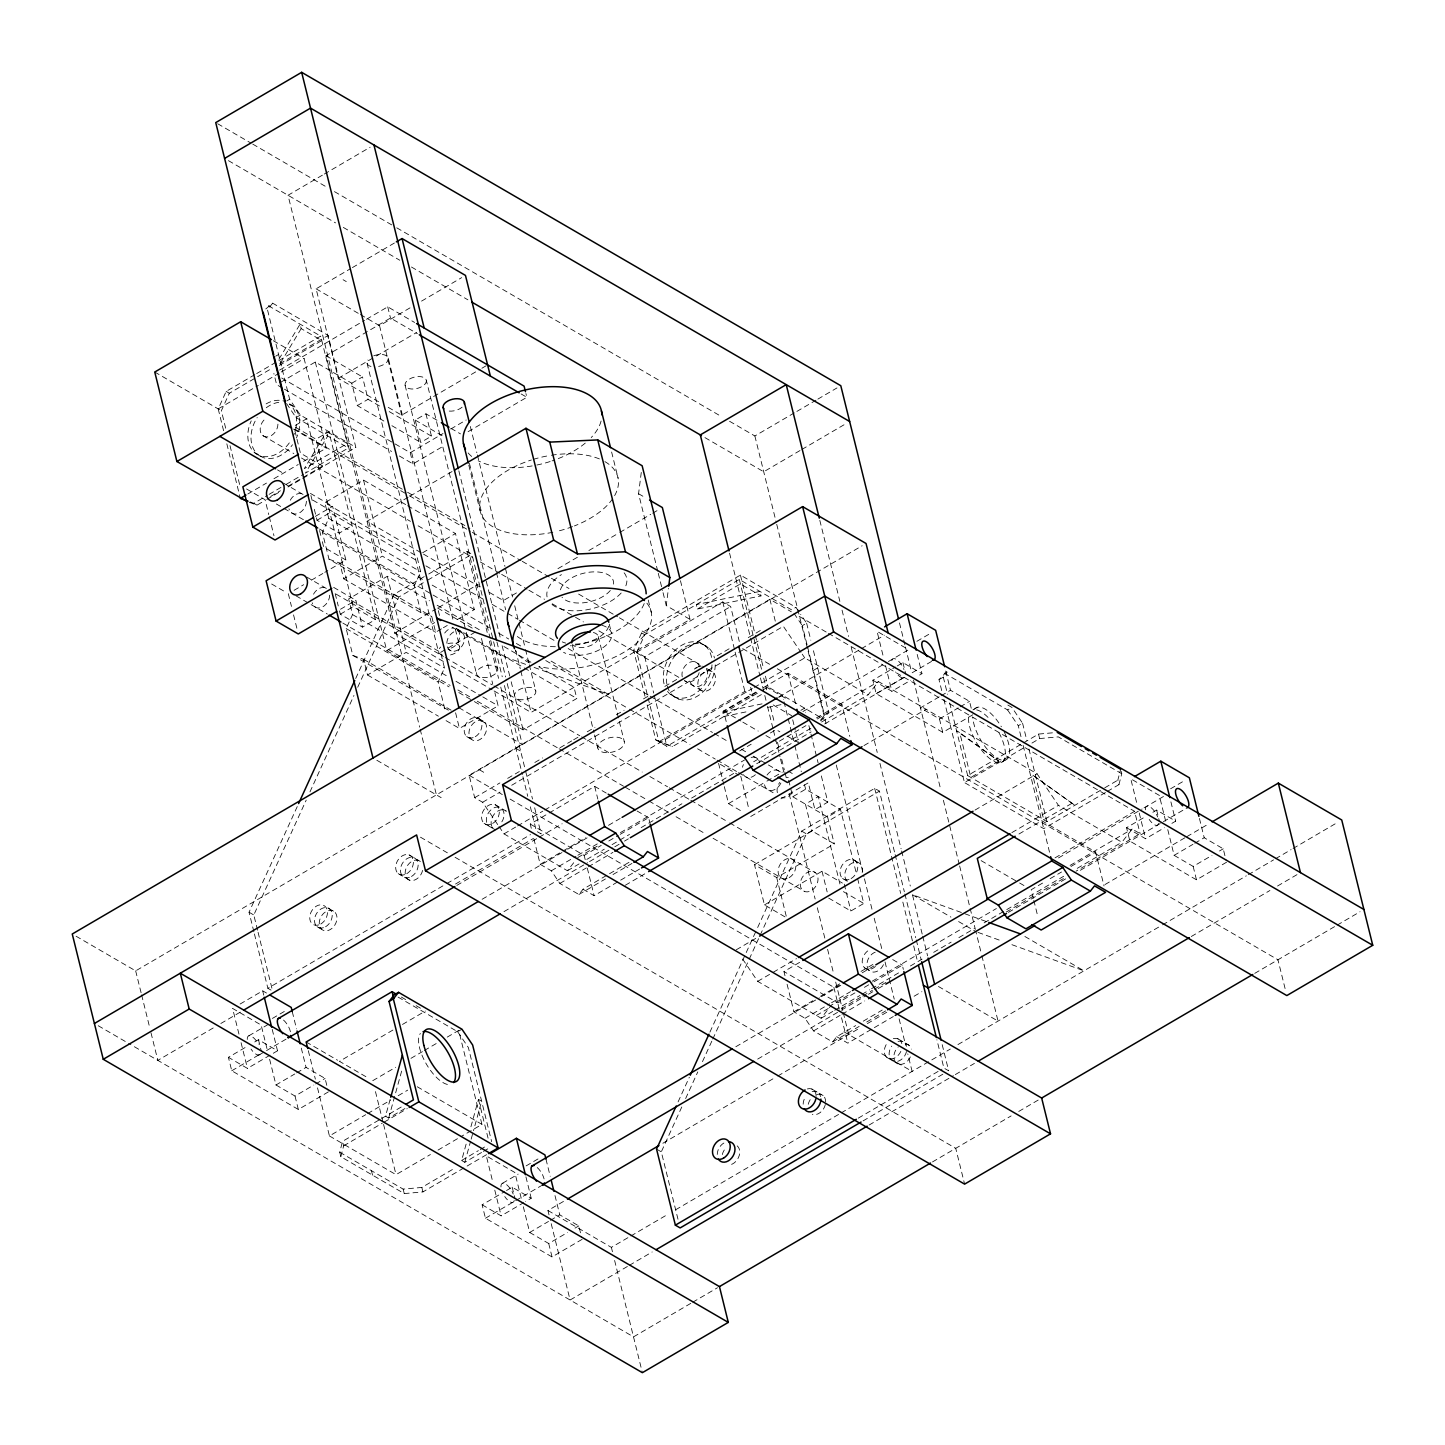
<?xml version="1.0" encoding="UTF-8"?>
<svg xmlns="http://www.w3.org/2000/svg" width="1445" height="1445" viewBox="0 0 1445 1445"><rect width="100%" height="100%" fill="white"/><g stroke="black" fill="none" stroke-linecap="round" stroke-linejoin="round"><path stroke-width="0.75" stroke-dasharray="5 3.75" d="M657.728 571.172L638.564 493.72L641.309 472.19M494.064 690.927L531.074 712.439L690.042 619.417L666.253 605.581L668.457 588.368M486.55 1154.681L422.933 1191.908L404.257 1193.588L340.839 1156.722L339.738 1152.243L342.537 1141.351L379.909 1119.496M340.839 1156.722L343.657 1145.831L342.537 1141.351M1107.358 791.408L1118.936 784.635L1117.834 780.155L1120.634 769.264M1118.936 784.635L1121.753 773.743L1121.013 770.763M390.15 1099.356L385.508 1116.208L388.687 1118.051L405.431 1108.261M388.687 1118.051L395.063 1094.895M395.659 1092.781L402.631 1067.512M481.546 1152.496L464.784 1162.304L461.623 1160.461L466.265 1143.609M470.925 1126.757L478.476 1099.374L481.637 1101.216L473.508 1130.694M464.784 1162.304L470.6 1141.243M471.178 1139.13L472.93 1132.808M223.596 430.718L218.195 408.899L226.161 391.414L254.808 374.67M225.673 428.208L221.356 410.741L229.321 393.257L271.949 368.33M441.447 628.846L435.649 632.242L431.784 616.582L420.965 612.662L329.008 559.197L322.361 532.356L328.738 518.376L324.854 502.715L363.526 480.083L405.684 504.576M448.383 710.163L352.815 655.398L346.168 628.557L352.544 614.577L348.678 598.916L387.332 576.284L429.49 600.795M253.886 931.772L249.046 912.228L297.688 805.624M355.687 678.518L394.142 594.238L426.817 575.11M257.571 930.201L253.796 914.992L306.214 800.096M309.971 791.896L353.953 695.46M357.71 687.26L398.892 597.002L423.873 582.371M420.965 612.662L414.336 585.803L420.712 571.823L416.828 556.162L324.854 502.715M444.789 708.863L438.142 682.004L444.518 668.042L440.635 652.381L348.678 598.916M644.976 696.219L633.632 650.376L641.598 632.91L740.418 575.074L795.906 607.333L799.482 612.608M761.37 694.575L672.467 746.613L658.956 741.718L636.793 652.219L644.777 634.752L739.298 579.445L791.625 609.844L795.906 607.333M678.084 1101.903L689.319 1077.284M709.91 1032.145L756.71 929.568M757.65 927.527L801.65 831.11L874.695 788.356L879.445 791.137L894.599 852.387M677.994 1219.237L661.304 1151.864L681.895 1106.762M685.634 1098.561L697.79 1071.901M702.469 1061.66L711.825 1041.159M712.764 1039.099L748.311 961.196M749.232 959.155L806.4 833.873L879.445 791.137M301.174 328.611L278.831 365.729L321.783 340.587L301.174 328.611L300.072 324.132L277.711 361.25L320.682 336.107L348.353 447.986L305.401 473.129L327.744 435.993L326.642 431.531L347.252 443.507L304.299 468.65L326.642 431.531M265.772 308.977L272.653 303.179L328.141 335.439L355.831 447.318L288.025 487.001M272.653 303.179L267.488 309.754L289.632 399.253L300.325 415.058L355.831 447.318M498.977 826.45L503.998 833.873L567.433 870.739L575.164 860.877M533.909 838.913L540.213 864.345L551.304 870.793L559.865 883.437L578.903 894.491L583.021 889.235L607.659 874.803M820.597 720.08L824.463 715.149L828.762 712.62L812.939 648.697M820.742 720.874L828.762 712.62M821.609 722.012L868.174 694.756L878.488 681.606L1037.058 773.779L1058.444 805.353L1121.88 842.236L1132.194 829.069L1140.123 833.675L1076.091 871.154M941.707 690.584L938.997 679.638L947.017 671.383M938.997 679.638L943.296 677.109L947.161 672.178M742.604 959.047L757.704 981.354L821.139 1018.219L831.453 1005.052L850.852 993.708M787.091 984.262L793.919 1011.807L805.01 1018.273L813.571 1030.899L832.609 1041.953L836.727 1036.697L855.693 1025.607M322.398 175.17L288.025 195.274L419.646 727.124M324.312 174.05L370.137 147.227M378.626 401.782L338.274 378.319L316.112 288.819L350.485 268.716M352.399 267.596L394.413 243.013M275.688 356.192L278.56 354.513M256.704 373.551L275.796 362.37M279.698 363.779L328.141 335.439M279.662 370.083L364.573 320.393M366.488 319.255L387.73 306.846L414.589 322.452M218.195 408.899L258.294 385.436M260.19 384.316L279.282 373.135M281.197 372.015L304.118 358.613L326.263 448.113L300.108 463.411M280.511 382.383L315.299 362.027L351.767 383.214L357.312 405.593L384.225 421.236M443.398 661.485L394.702 633.163L326.046 355.741L390.493 318.026L417.388 333.669M360.329 314.522L379.547 325.685L412.006 306.701M421.561 301.102L461.659 277.639M286.778 400.933L289.632 399.253M338.274 378.319L374.544 357.096M376.459 355.976L416.557 332.513M351.767 383.214L362.514 376.928L368.06 399.308L381.516 407.129M286.525 403.516L296.026 417.569L300.325 415.058M357.312 405.593L368.06 399.308M375.375 619.58L353.176 606.683L306.683 418.743L293.787 426.275L315.985 439.19L328.882 431.64L375.375 619.58L362.496 627.13L340.298 614.215L338.762 608.02M247.799 494.009L266.494 483.082M273.954 478.71L298.248 464.495M388.235 407.364L401.692 415.185L479.975 369.378M481.889 368.258L487.615 364.899M249.985 501.885L253.85 503.293L267.217 495.472M269.113 494.353L284.394 485.412M286.309 484.292L303.486 474.231M270.811 496.358L280.402 490.74M288.079 486.242L322.632 466.031L315.985 439.19M249.299 502.336L257.011 505.136L264.76 500.602M266.711 499.464L280.258 491.535M425.95 413.812L431.477 436.173L420.73 442.459L415.203 420.098L425.95 413.812L439.37 421.615M281.667 377.994L410.236 452.718L443.037 433.536M450.768 429.02L466.193 419.989M315.317 516.407L332.603 506.31L345.879 560.01L324.782 572.346M317.033 520.254L329.93 512.704L352.128 525.619L339.232 533.151L317.033 520.254L313.457 505.786M399.362 455.988L412.999 463.917L443.94 445.819M468.108 431.676L526.865 397.285L525.926 393.564M408.122 497.261L367.012 521.302L421.561 553.001M409.983 496.159L452.52 471.269M294.076 590.319L303.667 584.701M311.343 580.222L322.849 573.484M329.008 559.197L339.81 563.116L343.693 578.777L382.347 556.144L424.505 580.655M422.626 552.767L455.5 533.548L474.321 609.609L454.994 620.916M340.496 609.248L355.849 600.271L362.496 627.13M340.298 614.215L353.176 606.683M428.731 573.99L467.168 551.484L471.937 554.248L425.805 581.251M394.702 633.163L435.794 609.122M439.515 615.48L437.672 608.038L478.259 584.268M315.299 362.027L386.736 650.647L434.674 622.578M729.562 421.272L754.868 435.975L794.967 412.511M796.881 411.41L815.973 400.229M817.87 399.109L836.98 387.928M443.38 627.708L447.264 625.45M352.815 655.398L363.616 659.317L367.5 674.978L406.153 652.363L448.311 676.856M516.461 592.92L503.384 600.56L487.796 591.511M557.951 568.644L579.21 556.199M588.874 550.545L617.882 533.566M619.815 532.428L650.756 514.33M652.688 513.21L658.486 509.814M440.635 652.381L446.433 648.986M448.365 647.848L475.441 632.007M800.006 450.551L763.719 471.774L700.301 434.909M801.921 449.431L845.831 423.728M446.053 720.64L459.456 728.443L498.128 705.81L494.894 692.769M697.429 609.049L740.4 583.906L761.009 595.9L759.907 591.42L696.327 604.57L697.429 609.049L761.009 595.9M636.793 652.219L722.735 601.933L730.646 606.539L739.298 641.472M633.632 650.376L644.723 656.825L730.646 606.539M474.393 701.602L523.09 729.906L576.808 698.477L574.026 687.296L538.967 666.904M497.712 824.589L482.612 802.282L474.683 797.676L469.155 775.297L769.896 599.314L791.336 611.795M76.097 936.234L135.667 970.877L862.141 545.758M474.683 797.676L499.916 782.919M507.665 778.367L519.315 771.558M534.831 762.472L542.597 757.939M560.064 747.715L571.696 740.906M573.647 739.768L579.463 736.372M587.212 731.82L594.979 727.287M616.329 714.787L624.077 710.254M643.495 698.892L649.311 695.497M664.826 686.411L678.409 678.464M695.876 668.24L701.692 664.844M717.226 655.759L730.791 647.812M748.257 637.588L754.073 634.174M756.024 633.054L761.84 629.641M482.612 802.282L500.078 792.059M511.711 785.249L736.787 653.555M738.72 652.417L783.353 626.299L800.963 652.309M807.069 644.831L802.318 625.649L806.617 623.138L800.674 614.36M658.956 741.718L744.879 691.433L752.809 696.038L750.641 687.314M503.998 833.873L515.648 827.064M517.581 825.926L542.814 811.169M544.747 810.031L752.357 688.542M754.308 687.405L804.739 657.89L868.174 694.756M531.29 828.31L530.243 824.065L547.312 814.095M549.19 812.975L594.69 786.369L606.25 793.07M726.203 721.543L723.584 710.94L755.807 692.083M763.375 687.639L788.031 673.226L841.929 704.564L849.804 736.354M745.945 711.915L724.017 716.449L722.897 711.97L756.53 692.299M647.143 704.943L655.777 739.876L666.886 746.324L760.359 691.487M762.292 690.349L768.108 686.953L823.596 719.213M240.123 1004.022L262.683 990.836L266.476 993.04M254.428 933.958L267.867 988.29L444.934 884.683M446.884 883.545L530.55 834.578M813.39 670.39L817.689 667.879M455.518 884.033L533.349 838.479M213.192 1027.973L157.83 1060.359L150.262 1029.815M220.832 1023.493L241.839 1011.211M456.801 885.406L537.323 838.299M539.238 837.179L562.159 823.758M779.018 696.851L859.558 649.744M861.455 648.624L884.376 635.204M778.692 697.393L782.377 695.244L783.461 699.615M272.419 1018.418L285.586 1010.723M916.871 641.309L931.899 632.513M800.891 710.308L804.576 708.14L805.66 712.511M540.213 864.345L561.057 852.135M562.954 851.033L585.695 837.721M248.865 1035.776L270.251 1023.259M482.124 899.278L565.717 850.364M567.668 849.226L587.104 837.847M608.489 825.33L620.14 818.502M802.86 711.59L886.453 662.677M888.404 661.539L910.224 648.769M739.659 750.966L751.183 744.229M770.366 732.994L776.128 729.635L779.83 731.784M328.412 1091.86L298.338 1109.471L231.742 1070.763L228.418 1057.325L247.203 1046.324M254.735 1041.935L258.492 1039.732L277.512 1050.786L247.438 1068.397L228.418 1057.325M972.846 714.751L942.772 732.362L876.176 693.654L872.852 680.216L895.412 667.03M897.291 665.928L902.926 662.623L921.964 673.677L918.189 675.881M551.304 870.793L575.959 856.379M577.856 855.259L598.7 843.067M577.747 857.589L599.097 845.09M620.447 832.609L744.608 759.944M816.407 717.93L878.488 681.606M530.243 824.065L584.159 855.404L601.21 845.433M608.797 840.99L618.279 835.445M620.176 834.343L648.606 817.689L649.654 821.934M779.379 741.159L805.931 725.643M817.292 718.978L841.929 704.564M567.433 870.739L579.066 863.929M586.833 859.396L604.299 849.172M612.066 844.639L617.882 841.225M619.815 840.087L629.514 834.415M641.165 827.606L681.914 803.763M691.613 798.073L734.295 773.093M753.694 761.75L811.909 727.684M231.742 1070.763L259.937 1054.254M876.176 693.654L904.371 677.145A10.91 4.461 59.7 0 1 895.485 671.979M259.052 1054.958L286.254 1039.027M503.98 911.632L587.555 862.719M589.506 861.581L612.824 847.926M614.775 846.806L622.542 842.254M624.493 841.116L628.376 838.841M756.674 763.755L811.097 731.911M824.716 723.945L904.407 677.308M912.174 672.756L933.56 660.257M559.865 883.437L586.399 867.903M588.296 866.801L612.933 852.369M872.852 680.216L891.89 691.288L910.675 680.288M724.324 786.64L728.515 803.601L764.983 782.251M766.898 781.131L782.251 772.154M609.555 873.701L630.417 861.509M578.903 894.491L605.437 878.957M613.005 874.532L631.971 863.442M583.021 889.235L594.13 895.683L618.767 881.269M620.664 880.149L639.611 869.059M269.619 1059.275L275.977 1084.978L294.78 1073.978M296.659 1072.876L306.051 1067.385L325.089 1078.44L327.925 1089.945M939.214 696.869L920.429 707.869L939.449 718.924L942.772 732.362M941.092 695.767L950.503 690.277L969.523 701.331L972.377 712.837M625.324 885.243L646.674 872.744M863.965 745.584L926.064 709.26M750.732 816.497L808.297 782.811L814.944 809.652L827.822 802.119L821.338 775.893M392.932 1030.05L339.467 1061.334L369.071 1078.53M402.469 1024.451L425.39 1011.048M788.645 780.228L792.745 796.755L805.624 789.205L840.52 809.489L856.74 875.056M275.977 1084.978L295.015 1096.051L313.8 1085.051M315.678 1083.949L325.089 1078.44M939.449 718.924L958.252 707.942M960.13 706.84L969.523 701.331M977.235 707.327L972.955 709.856A30.002 12.246 59.7 0 1 990.385 719.989M372.756 1080.679L395.677 1067.277M410.958 1058.336L422.41 1051.635M424.324 1050.515L437.69 1042.694M447.227 1037.113L458.697 1030.411L481.944 1124.373L460.937 1136.655M398.079 997.086L457.65 1031.712L461.948 1029.201M944.163 673.045L1007.58 709.928L1010.452 708.249M792.745 796.755L827.624 817.039L840.52 809.489M754.489 864.67L812.072 830.983L834.271 843.88L776.706 877.567L754.489 864.67L764.459 904.931L786.658 917.846L776.706 877.567M1020.983 736.661L1018.273 725.715L1022.572 723.204L1011.879 707.4L1006.117 704.058M317.521 1087.868L329.424 1135.951L365.693 1114.709M367.608 1113.589L390.529 1100.187M398.17 1095.725L407.707 1090.126M381.769 1118.394L402.27 1106.418M949.672 702.884L967.662 775.568L1021.723 743.922M1023.602 742.82L1038.54 734.078L1053.062 732.778M998.748 761.063L970.823 777.41L959.751 732.651L956.572 730.809L998.748 761.063L959.751 732.651M343.657 1145.831L382.202 1123.271M384.135 1122.133L407.273 1108.604M943.874 699.344L964.465 782.558L1024.234 747.571M1031.947 743.073L1039.641 738.558L1058.318 736.878L1121.753 773.743M1000.933 762.617L1005.232 760.106M764.459 904.931L822.042 871.245L842.381 883.076M736.318 949.762L757.668 937.263M974.978 810.103L1037.058 773.779M329.424 1135.951L396.02 1174.659L430.393 1154.537M438.034 1150.075L459.022 1137.775M828.671 898.104L850.87 911L863.767 903.45L857.282 877.241M757.704 981.354L771.287 973.406M773.238 972.268L796.52 958.631M1011.879 832.609L1058.444 805.353M784.996 975.772L783.949 971.546L802.896 960.455M1018.978 834L1041.737 820.688L1095.635 852.026L1104.034 885.948M461.623 1160.461L478.367 1150.653M480.228 1149.57L487.688 1145.199M1071.684 803.456L1043.76 819.803L1032.687 775.062L1074.863 805.298L1032.687 775.062M339.738 1152.243L403.155 1189.109L421.832 1187.447L455.446 1167.759M483.407 1151.412L490.848 1147.041M967.662 775.568L1046.939 821.645L1102.878 788.916M1104.757 787.814L1117.834 780.155M1105.443 792.528L1043.742 828.635L964.465 782.558M526.124 1165.898L541.171 1157.084M1170.576 788.789L1185.604 779.975M510.103 799.103L833.855 987.296L839.671 983.882M861.021 971.401L874.586 963.454M1055.031 857.86L1134.596 811.313L1140.123 833.675M793.919 1011.807L812.867 1000.717M820.453 996.291L839.4 985.201M502.571 1183.238L518.123 1174.135M735.83 1046.74L819.423 997.827M821.374 996.689L840.809 985.309M862.195 972.81L873.846 965.982M1058.517 857.915L1142.11 809.001M1144.043 807.863L1163.929 796.231M582.118 1239.34L552.044 1256.933L485.448 1218.225L482.124 1204.805L504.666 1191.601M506.545 1190.499L512.198 1187.194L531.218 1198.266L525.583 1201.554M1226.552 862.231L1196.478 879.824L1129.882 841.116L1126.558 827.696L1145.361 816.696M1152.875 812.289L1156.632 810.085L1175.67 821.157L1171.895 823.361M805.01 1018.273L829.665 1003.841M831.561 1002.74L850.509 991.649M872.202 981.209L996.382 908.544M1070.113 865.41L1132.194 829.069M816.389 1015.456L828.906 1008.122M854.916 992.896L837.865 1002.884L783.949 971.546M864.399 987.35L871.985 982.907M873.882 981.805L902.312 965.17L903.36 969.414M1042.568 883.094L1031.188 889.741L1033.301 898.23M1050.154 878.65L1061.515 872.003M1070.998 866.458L1095.635 852.026M821.139 1018.219L832.772 1011.41M834.722 1010.272L859.938 995.497M861.888 994.377L869.637 989.825M871.588 988.687L898.754 972.792M910.386 965.982L922.036 959.173M933.669 952.363L951.135 942.14M958.902 937.606L974.418 928.521M984.117 922.849L1063.664 876.284M1077.247 868.337L1121.88 842.236M841.333 1008.538L860.732 997.176M862.665 996.038L872.365 990.367M874.315 989.229L885.948 982.419M1006.244 912.03L1066.392 876.826M485.448 1218.225L540.954 1185.93M757.686 1059.095L839.328 1011.337M841.261 1010.199L866.53 995.406M868.481 994.268L876.248 989.717M878.199 988.579L885.966 984.027M1008.429 912.373L1066.753 878.235M1080.354 870.287L1187.266 807.719M813.571 1030.899L840.105 1015.365M842.001 1014.264L864.742 1000.951M482.124 1204.805L501.144 1215.859L523.704 1202.655M1126.558 827.696L1145.596 838.75L1164.381 827.75M863.261 1021.163L882.227 1010.073M832.609 1041.953L859.143 1026.438M866.711 1021.994L885.677 1010.904M549.028 1214.884L547.944 1210.513L565.483 1200.253M662.858 1143.266L775.82 1077.157M777.771 1076.019L859.901 1027.973M867.361 1023.602L889.777 1010.47M914.107 996.237L921.892 991.685M1104.973 884.557L1184.828 837.829M1186.778 836.691L1208.201 824.156M836.727 1036.697L847.836 1043.145L872.473 1028.732M874.369 1027.63L893.317 1016.539M523.325 1206.756L529.683 1232.459L548.486 1221.458M550.364 1220.357L559.757 1214.848L578.795 1225.92L581.631 1237.426M1167.777 829.647L1174.135 855.35L1192.92 844.35M1194.798 843.248L1204.209 837.739L1223.229 848.811L1226.082 860.317M529.683 1232.459L548.721 1243.513L567.506 1232.513M575.038 1228.105L578.795 1225.92M1174.135 855.35L1193.155 866.404L1211.958 855.404M1219.472 850.997L1223.229 848.811M547.944 1210.513L611.38 1247.378L628.9 1237.119M630.851 1235.981L667.861 1214.324M675.646 1209.772L839.256 1114.041M841.189 1112.885L950.304 1049.052M957.945 1044.572L1160.606 925.974M1162.557 924.836L1246.312 875.833M1248.263 874.695L1273.569 859.883M1275.52 858.745L1291.107 849.624M1293.058 848.486L1337.853 822.259M858.276 1118.141L941.959 1069.174M863.044 1120.905L942.826 1074.213M627.383 1266.488L570.089 1300.012L551.195 1223.608M629.297 1265.368L652.201 1251.966M869.077 1125.059L953.411 1075.694M955.326 1074.574L974.418 1063.412M1191.294 936.505L1269.92 890.499M1277.543 886.02L1298.549 873.737M690.8 1303.354L633.524 1336.878L132.832 1045.837M692.715 1302.234L717.533 1287.712M932.495 1161.924L1011.121 1115.919M1018.761 1111.44L1041.664 1098.037M1254.73 973.37L1335.252 926.245M1337.167 925.125L1360.07 911.723M722.897 711.97L762.364 703.805M767.855 707.364L781.004 704.654M525.619 664.339L500.187 655.109L452.14 627.184M534.108 667.409L608.273 694.322L548.685 659.697M655.777 739.876L672.467 746.613M922.181 934.048L912.463 894.744L986.628 921.657M978.012 932.386L1001.313 940.839M1011.915 944.687L1083.967 970.823L1022.464 935.078M217.689 123.746L250.78 142.983M252.73 144.103L326.678 187.091M334.463 191.625L394.81 226.684M396.743 227.822L721.778 416.756M228.436 160.648L335.547 222.891M343.332 227.425L399.759 260.226M411.446 267.018L467.891 299.819M343.097 279.734L346.276 281.576M521.103 393.943L526.865 397.285M316.112 288.819L358.396 313.402M905.582 647.92L877.043 631.32L883.401 657.023M638.564 493.72L645.879 497.983M268.355 305.69L320.682 336.107M799.139 616.329L826.45 632.188M828.4 633.325L1134.596 811.313M326.046 355.741L362.514 376.928M450.894 428.316L460.485 433.879M415.203 420.098L442.08 435.704M273.358 340.731L304.118 358.613M389.193 411.59L431.477 436.173M391.902 425.697L420.73 442.459M742.676 648.624L769.589 664.266M777.284 668.728L1277.958 959.769L1285.779 991.342M282.479 388.055L276.645 384.641L273.864 373.46M284.43 389.175L391.577 451.454M292.811 406.063L289.65 404.221A30.002 22.199 -59.8 0 1 293.245 436.119M700.066 642.808L703.245 644.651M705.088 645.698L708.249 647.541M765.868 686.827L786.477 698.82M296.026 417.569L348.353 447.986M337.462 451.508L405.63 491.156M407.58 492.275L469.932 528.509M773.183 704.943L791.679 715.69M294.816 429.129L407.562 494.66M409.495 495.779L470.366 531.272M472.316 532.392L521.031 560.714M522.241 561.31L549.57 577.205M551.394 578.253L569.005 588.512M578.614 594.076L617.593 616.744M619.417 617.81L703.516 666.687M706.442 668.385L713.035 672.214A10.91 8.074 -59.8 0 1 708.917 689.987A10.91 8.074 -59.8 0 1 698.152 680.92A10.91 8.074 -59.8 0 1 713.035 672.214M293.588 429.111L326.263 448.113M226.161 391.414L229.321 393.257M641.598 632.91L644.777 634.752M407.598 505.696L455.5 533.548M322.632 466.031L300.434 453.134L294.292 428.352M787.236 736.083L798.326 742.531L795.78 732.218M154.76 372.033L221.356 410.741M262.719 435.487L293.823 453.567M301.481 458.011L410.434 521.356M418.093 525.799L472.641 557.499M480.3 561.942L499.844 573.322M501.668 574.369L527.064 589.145M528.888 590.192L544.548 599.314M552.207 603.757L573.719 616.256M575.543 617.304L583.437 621.91M598.862 630.869L682.564 679.529M702.18 690.927L684.496 680.649A10.91 8.074 -59.8 0 0 699.38 671.943M723.584 710.94L740.906 721.019M742.838 722.139L758.228 731.08M765.94 735.559L775.568 741.159M981.137 860.642L1017.714 881.92M1019.646 883.021L1027.341 887.501M254.808 452.773L257.969 454.615M670.245 694.268L673.424 696.111M675.267 697.158L678.428 699.001M423.511 554.139L480.011 586.977M277.53 469.896L283.292 473.256M310.404 493.395L332.603 506.31M787.94 770.98L795.346 775.279M283.617 483.172L303.865 494.931A10.91 8.074 -59.8 0 0 288.982 503.655M312.861 500.151L418.219 561.401M425.878 565.862L482.522 598.79M492.149 604.371L505.913 612.373M507.737 613.439L517.599 619.183M519.423 620.23L556.578 641.833M568.138 648.552L648.173 695.063M650.124 696.201L712.475 732.452M714.3 733.5L728.063 741.52M741.592 749.359L745.602 751.707M753.279 756.168L782.63 773.238M328.738 518.376L420.712 571.823M432.163 585.117L474.321 609.609M276.374 503.98L304.082 520.074M319.544 529.069L489.223 627.69M498.832 633.271L508.712 639.015M516.371 643.477L522.349 646.945M545.74 660.546L627.582 708.122M629.406 709.17L689.951 744.374M697.61 748.817L715.275 759.095M717.099 760.142L736.715 771.558M738.539 772.605L775.694 794.208M322.361 532.356L414.336 585.803M246.553 488.97L265.067 499.717L268.734 514.564M720.405 764.405L738.901 775.152M437.149 605.238L479.307 629.749M437.672 608.038L472.732 628.412M503.908 646.529L531.182 662.388M253.85 503.293L257.011 505.136M345.879 560.01L323.68 547.095L321.639 538.84M456.024 628.268L522.259 666.777M524.21 667.915L576.808 698.477M462.003 632.206A10.91 8.074 -59.8 0 0 447.119 640.912A10.91 8.074 -59.8 0 0 457.884 649.979A10.91 8.074 -59.8 0 0 462.003 632.206L455.428 628.394A10.91 8.074 -59.8 0 1 459.076 639.738A10.91 8.074 -59.8 0 1 448.528 648.534M853.417 859.739L860.01 863.55M912.463 894.744L950.9 917.087M958.595 921.567L975.899 931.61L981.299 953.447M394.142 594.238L398.892 597.002M801.65 831.11L806.4 833.873M339.81 563.116L431.784 616.582M343.693 578.777L435.649 632.242M728.515 803.601L743.326 812.198M447.986 649.076L451.165 650.918M842.579 878.452L847.583 881.342M333.65 587.374L355.849 600.271M306.882 577.133L327.13 588.91A10.91 8.074 -59.8 0 0 312.246 597.616M336.107 594.13L443.416 656.5M445.241 657.565L492.131 684.822M493.955 685.887L579.824 735.794M581.649 736.86L642.194 772.045M649.871 776.507L667.536 786.766M669.36 787.832L688.958 799.23M690.782 800.295L727.937 821.898M729.761 822.946L815.504 872.78A10.91 8.074 -59.8 0 1 811.386 890.572A10.91 8.074 -59.8 0 1 800.62 881.486A10.91 8.074 -59.8 0 1 815.504 872.78M843.41 891.637L863.767 903.45M451.201 666L492.113 689.789M352.544 614.577L444.518 668.042M455.97 681.317L480.878 695.786M482.811 696.905L498.128 705.81M296.026 595.846L327.347 614.053M342.808 623.03L450.117 685.418M457.902 689.951L469.607 696.743M477.265 701.186L557.3 747.715M559.125 748.763L623.554 786.224M625.378 787.29L646.945 799.826M648.895 800.963L668.385 812.289M676.043 816.732L705.395 833.801M713.071 838.263L804.666 891.493M386.736 650.647L449.07 686.881M458.806 692.534L472.443 700.464M271.66 584.015L286.471 592.613M346.168 628.557L438.142 682.004M477.572 717.876L484.147 721.705A10.91 8.074 -59.8 0 1 480.029 739.479A10.91 8.074 -59.8 0 1 469.264 730.411A10.91 8.074 -59.8 0 1 484.147 721.705M637.046 810.988L648.606 817.689M892.685 959.57L902.312 965.17M458.914 707.743L522.349 744.608L506.129 679.132M938.455 986.483L998.043 1021.109L981.841 955.633M363.616 659.317L453.676 711.662M515.901 748.384L520.652 751.147M367.5 674.978L438.395 716.196M466.735 736.589L473.31 740.418M864.724 967.933L871.317 971.762M479.379 769.751L484.129 772.515M469.155 775.297L502.3 794.569M494.967 804.612L506.31 811.205A10.91 8.074 -59.8 0 0 493.757 814.781A10.91 8.074 -59.8 0 0 493.63 828.852M897.724 1038.72L909.068 1045.295M376.838 760.251L441.177 797.658M843.934 1031.766L912.12 1071.395L907.785 1053.893M484.111 823.325L495.454 829.918M886.869 1057.433L898.212 1064.026M420.459 837.179L447.372 852.821M455.067 857.282L955.741 1148.323L964.61 1184.123M409.043 854.898L420.369 861.473M811.801 1089.006L823.126 1095.581M398.188 873.611L409.531 880.186M327.87 907.948L334.445 911.759A10.91 8.074 -59.8 0 1 330.327 929.532A10.91 8.074 -59.8 0 1 319.562 920.465A10.91 8.074 -59.8 0 1 334.445 911.759M317.033 926.66L323.608 930.472M401.349 997.068L408.736 1001.367M416.142 1005.666L421.687 1008.899M249.046 912.228L253.796 914.992M656.554 1149.1L661.304 1151.864M267.867 988.29L271.046 990.132M417.244 1086.766L481.944 1124.373M306.159 1041.971L337.606 1060.251M98.242 1025.733L130.917 1044.735M1007.58 709.928L1018.273 725.715M793.991 613.366L802.318 625.649M802.228 654.17L804.739 657.89M457.65 1031.712L468.361 1047.517L491.661 1141.695M1199.44 818.466L1204.209 837.739M1193.155 866.404L1196.478 879.824M1170.902 801.885L1175.67 821.157M1165.645 821.085L1159.287 795.382L1130.749 778.783L1137.107 804.486M1156.632 810.085L1159.486 821.591M1139.238 813.047L1145.596 838.75M1038.54 734.078L1039.641 738.558M1022.572 723.204L1026.835 740.382M1028.948 748.98L1046.939 821.645M1023.15 745.421L1050.118 854.609M1033.825 900.343L1038.016 917.304M945.734 671.004L950.503 690.277M943.296 677.109L947.541 694.304M917.196 654.404L921.964 673.677M899.494 622.939L904.913 644.831M905.455 647.017L911.416 671.473M913.529 680.035L940.677 789.331M943.386 800.277L959.101 863.767M959.643 865.952L975.357 929.424M902.926 662.623L905.78 674.129M885.532 665.585L891.89 691.288M819.821 520.381L839.87 601.373M842.038 610.133L848.54 636.414M851.249 647.36L877.241 752.448M879.951 763.393L901.084 848.775M901.626 850.96L910.296 886.002M922.723 936.216L927.6 955.868M895.141 854.573L904.353 891.764M904.895 893.949L915.715 937.697M916.256 939.882L921.133 959.57M942.194 1044.663L948.661 1070.799L943.892 1068.036L936.884 1039.714M874.695 788.356L900.668 893.371M902.836 902.113L913.132 943.693M913.673 945.879L917.449 961.196M806.617 623.138L810.826 640.171M807.592 646.963L824.463 715.149M754.868 435.975L776.182 522.115M776.724 524.3L807.592 649.04M808.134 651.225L825.998 723.439M836.294 765.019L863.911 876.627M864.453 878.813L872.039 909.447M874.207 918.207L882.335 951.027M885.044 961.973L894.238 999.181M899.115 1018.87L905.618 1045.132M808.893 725.625L818.087 762.779M827.624 817.039L834.271 843.88M844.241 884.159L850.87 911M769.896 599.314L775.423 621.693M788.031 673.226L796.412 707.147M839.942 883.997L818.303 796.592L805.425 804.124L812.072 830.983M792.709 719.827L795.256 730.14M784.003 701.8L794.262 743.326M794.804 745.512L801.307 771.72M804.54 784.834L805.624 789.205M822.042 871.245L827.154 891.908M740.418 575.074L754.796 633.163M755.32 635.312L763.303 667.59M765.435 676.188L768.108 686.953M739.298 579.445L761.533 669.306M763.701 678.066L766.609 689.807M770.51 706.912L774.592 723.439M777.482 742.278L779.596 750.75M781.691 759.239L784.31 769.824M784.834 771.955L786.405 778.313M729.562 553.146L759.907 675.754M760.449 677.94L764.242 693.275M764.784 695.46L766.952 704.221M767.494 706.406L772.912 728.298M773.454 730.502L779.957 756.765M780.499 758.968L783.75 772.1M789.169 793.991L815.143 899.007M817.31 907.749L824.878 938.347M827.588 949.275L833.548 973.316M835.698 982.058L842.742 1010.489M843.284 1012.674L848.685 1034.53M833.855 987.296L839.382 1009.658M841.532 1017.714L847.836 1043.145M722.735 601.933L734.62 649.961M735.144 652.147L744.879 691.433M740.761 776.218L749.142 810.139M680.451 580.691L690.042 619.417M718.562 763.321L723.801 784.509M658.27 573.322L662.514 590.535M663.056 592.685L666.253 605.581M611.614 452.014L618.045 477.988M648.245 600.036L651.261 612.228M644.723 656.825L653.7 693.058M654.224 695.189L666.886 746.324M609.266 624.132L611.578 633.47M598.302 636.595L624.33 741.755A13.637 7.279 -13.9 0 1 605.726 752.646A13.637 7.279 -13.9 0 1 603.143 740.292A13.637 7.279 -13.9 0 1 624.33 741.755M572.328 645.066L594.003 732.705M594.545 734.891L597.796 748.04M594.69 786.369L597.833 799.085M584.159 855.404L585.207 859.649M587.302 868.12L594.13 895.683M470.329 426.456L476.832 452.7M477.374 454.886L504.955 566.404M505.497 568.589L512.541 597.002M514.709 605.762L518.484 621.061M519.026 623.247L524.987 647.306M525.528 649.491L528.78 662.605M529.303 664.79L535.806 691.035A10.91 5.834 -13.9 0 1 520.922 699.741A10.91 5.834 -13.9 0 1 518.845 689.861A10.91 5.834 -13.9 0 1 535.806 691.035M469.444 463.393L495.924 570.45M496.466 572.617L505.66 609.772M515.63 650.051L520.254 668.746M520.796 670.932L531.074 712.439M468.812 465.164L480.065 510.627M458.842 470.835L500.349 638.004M502.137 645.752L510.645 679.583M511.187 681.769L523.09 729.906M496.935 641.977L505.606 676.946M472.479 556.451L493.052 639.575M493.594 641.761L502.246 676.766M504.413 685.508L524.968 768.577M525.51 770.745L532.519 799.067M534.668 807.791L541.134 833.928L536.384 831.164L529.918 805.028M426.329 380.288A10.91 5.834 -13.9 0 1 411.446 388.994A10.91 5.834 -13.9 0 1 409.368 379.114A10.91 5.834 -13.9 0 1 426.329 380.288L490.18 638.293M490.722 640.478L497.748 668.909A10.91 5.834 -13.9 0 1 482.865 677.615A10.91 5.834 -13.9 0 1 480.788 667.735A10.91 5.834 -13.9 0 1 497.748 668.909M467.168 551.484L487.2 632.44M489.367 641.183L498.579 678.373M500.747 687.134L522.367 774.52M522.909 776.706L527.75 796.303M481.456 638.437L492.745 684.081M387.73 306.846L390.493 318.026M405.106 385.309L465.705 630.201M466.247 632.386L476.525 673.93M611.38 1247.378L612.463 1251.749M614.613 1260.474L642.375 1372.678M373.749 355.813A10.91 5.834 -13.9 0 1 388.272 358.161L453.206 620.555M455.374 629.297L459.691 646.782A10.91 5.834 -13.9 0 1 450.28 655M379.547 325.685L401.692 415.185M410.236 452.718L412.999 463.917M455.59 712.782L459.456 728.443M367.048 363.183L438.467 651.803M545.975 1159.179L550.22 1176.302M554.988 1195.575L559.757 1214.848M363.526 480.083L382.347 556.144M387.332 576.284L406.153 652.363M548.721 1243.513L552.044 1256.933M420.188 729.31L436.408 794.894M525.926 1176.844L531.218 1198.266M521.212 1198.194L514.854 1172.491L486.315 1155.892L492.673 1181.595M512.198 1187.194L515.034 1198.7M478.476 1099.374L488.482 1139.852M494.786 1190.156L501.144 1215.859M310.91 495.472L312.951 503.727M319.598 530.568L321.133 536.763M335.186 593.57L338.256 605.961M269.258 516.678L273.972 535.752M288.314 593.696L291.457 606.412M293.552 614.884L297.236 629.731M421.832 1187.447L422.933 1191.908M230.008 445.656L240.267 487.128M226.829 443.814L240.34 498.38M403.155 1189.109L404.257 1193.588M375.465 1091.607L383.033 1122.205M383.575 1124.391L396.02 1174.659M371.437 1170.685L372.557 1175.164M308.327 1050.714L315.353 1079.126M292.269 1011.699L296.514 1028.84M301.283 1048.113L306.051 1067.385M258.095 932.368L272.617 991.053M295.015 1096.051L298.338 1109.471M262.683 990.836L263.731 995.117M272.22 1029.382L277.512 1050.786M266.964 1048.582L261.148 1025.029L232.609 1008.429L238.967 1034.132M258.492 1039.732L261.328 1051.237M241.08 1042.694L247.438 1068.397M135.667 970.877L141.086 992.697M141.61 994.882L149.72 1027.63M792.131 792.89A10.91 8.074 -59.8 0 1 781.42 797.532M777.338 792.673A10.91 8.074 -59.8 0 1 779.704 782.413M786.008 777.699A10.91 8.074 -59.8 0 1 788.302 777.374M277.928 424.126A10.91 8.074 -59.8 0 1 269.745 436.336A10.91 8.074 -59.8 0 1 260.299 430.881A10.91 8.074 -59.8 0 1 266.837 417.713M682.239 676.856A10.91 8.074 -59.8 0 1 688.615 662.876A10.91 8.074 -59.8 0 1 699.434 666.795M706.497 669.252A10.91 8.074 -59.8 0 1 700.988 685.382A10.91 8.074 -59.8 0 1 689.897 678.969M694.395 669.089A10.91 8.074 -59.8 0 1 696.544 667.482M698.856 666.488A10.91 8.074 -59.8 0 1 701.15 666.163M1004.185 731.911A30.002 12.246 59.7 0 1 999.019 759.203A30.002 12.246 59.7 0 1 972.81 717.551M974.598 709.152A30.002 12.246 59.7 0 1 1001.367 726.781M999.001 732.705A30.002 12.246 59.7 0 1 993.04 760.847A30.002 12.246 59.7 0 1 968.8 715.149M666.867 684.027A30.002 22.199 -59.8 0 1 685.526 646.782A30.002 22.199 -59.8 0 1 714.462 657.999M715.239 664.844A30.002 22.199 -59.8 0 1 693.799 698.025A30.002 22.199 -59.8 0 1 667.211 685.653M664.032 683.81A30.002 22.199 -59.8 0 1 683.918 644.127A30.002 22.199 -59.8 0 1 712.024 661.232M712.006 664.79A30.002 22.199 -59.8 0 1 694.015 694.431A30.002 22.199 -59.8 0 1 667.536 691.396M289.307 442.892A30.002 22.199 -59.8 0 1 259.829 455.681L262.99 457.523A30.002 22.199 -59.8 0 0 292.486 444.735M258.041 454.922A30.002 22.199 -59.8 0 1 251.213 420.874M266.133 403.896A30.002 22.199 -59.8 0 1 284.629 401.313M289.578 403.932A30.002 22.199 -59.8 0 1 296.406 437.961M261.22 456.764A30.002 22.199 -59.8 0 1 257.21 417.551M266.277 407.743A30.002 22.199 -59.8 0 1 281.938 402.107M329.659 595.195A10.91 8.074 -59.8 0 1 321.874 607.261A10.91 8.074 -59.8 0 1 312.192 602.764M624.132 572.816A40.893 21.856 -13.9 0 1 624.818 587.97M621.169 593.01A40.893 21.856 -13.9 0 1 583.491 610.278A40.893 21.856 -13.9 0 1 549.588 602.077M547.059 596.875A40.893 21.856 -13.9 0 1 561.437 574.622M560.461 589.831A27.274 14.576 -13.9 0 1 590.842 572.039A27.274 14.576 -13.9 0 1 613.258 585.081M610.314 590.481A27.274 14.576 -13.9 0 1 585.207 602.583A27.274 14.576 -13.9 0 1 561.997 597.2M604.913 461.623A70.895 37.877 -13.9 0 1 613.836 496.972M612.68 498.724A70.895 37.877 -13.9 0 1 574.424 525.926M572.545 526.63A70.895 37.877 -13.9 0 1 556.831 531.399M552.821 532.284A70.895 37.877 -13.9 0 1 480.481 512.234A70.895 37.877 -13.9 0 1 531.363 459.98M533.331 459.365A70.895 37.877 -13.9 0 1 549.335 455.572M551.358 455.247A70.895 37.877 -13.9 0 1 599.946 459.149M644.217 603.522A70.895 37.877 -13.9 0 1 570.378 645.807M555.35 646.71A70.895 37.877 -13.9 0 1 515.991 635.457M601.084 421.019A70.895 37.877 -13.9 0 1 591.222 437.564M585.279 443.091A70.895 37.877 -13.9 0 1 552.098 460.883M550.148 461.533A70.895 37.877 -13.9 0 1 534.198 465.561M532.157 465.922A70.895 37.877 -13.9 0 1 478.169 460.738M471.684 456.457A70.895 37.877 -13.9 0 1 467.819 452.556M646.89 603.179A70.895 37.877 -13.9 0 1 623.499 652.526A70.895 37.877 -13.9 0 1 539.003 666.326M529.647 662.93A70.895 37.877 -13.9 0 1 515.359 650.485M608.67 626.191A27.274 14.576 -13.9 0 1 573.773 644.145M565.627 643.079A27.274 14.576 -13.9 0 1 562.249 641.869M601.698 625.215A27.274 14.576 -13.9 0 1 603.577 647.234A27.274 14.576 -13.9 0 1 563.568 652.309M593.371 632.476A13.637 7.279 -13.9 0 1 592.974 644.344A13.637 7.279 -13.9 0 1 572.617 644.614M388.272 358.161A10.91 5.834 -13.9 0 1 376.061 366.849M371.004 366.488A10.91 5.834 -13.9 0 1 367.861 360.004M462.111 407.183A10.91 5.834 -13.9 0 1 447.101 410.723M447.878 643.585A10.91 5.834 -13.9 0 1 459.691 646.782M442.423 655.109A10.91 5.834 -13.9 0 1 440.725 647.035M767.024 775.044A10.91 8.074 -59.8 0 1 780.968 773.093M780.878 783.045A10.91 8.074 -59.8 0 1 770.853 790.541A10.91 8.074 -59.8 0 1 764.369 782.811M751.129 757.415A10.91 8.074 -59.8 0 1 759.636 762.346M755.392 774.719A10.91 8.074 -59.8 0 1 743.308 774.538M742.495 767.241A10.91 8.074 -59.8 0 1 743.398 764.604M306.412 501.234A10.91 8.074 -59.8 0 1 298.609 513.3A10.91 8.074 -59.8 0 1 288.946 508.803M847.33 881.215A10.91 8.074 -59.8 0 1 851.466 863.424A10.91 8.074 -59.8 0 1 862.213 872.491M812.126 1091.697A10.91 8.074 -59.8 0 1 820.634 1096.629M803.167 1104.197A10.91 8.074 -59.8 0 1 805.822 1096.412M816.877 1094.461A10.91 8.074 -59.8 0 1 825.673 1101.867M825.348 1104.54A10.91 8.074 -59.8 0 1 812.289 1114.294M808.243 1104.287A10.91 8.074 -59.8 0 1 810.591 1099.175M883.455 964.646A10.91 8.074 -59.8 0 1 868.102 969.053A10.91 8.074 -59.8 0 1 875.905 951.93M898.049 1041.43A10.91 8.074 -59.8 0 1 906.557 1046.343M906.521 1051.49A10.91 8.074 -59.8 0 1 893.462 1061.244A10.91 8.074 -59.8 0 1 891.746 1046.126M893.299 1038.666A10.91 8.074 -59.8 0 1 901.806 1043.579M900.849 1051.382A10.91 8.074 -59.8 0 1 887.736 1058.047A10.91 8.074 -59.8 0 1 886.995 1043.362M737.203 1145.867A10.91 8.074 -59.8 0 1 738.521 1157.463A10.91 8.074 -59.8 0 1 728.497 1164.959M722.319 1154.573A10.91 8.074 -59.8 0 1 726.51 1147.348M807.376 1088.934A10.91 8.074 -59.8 0 1 816.154 1096.34M875.435 966.452A10.91 8.074 -59.8 0 1 862.828 965.26A10.91 8.074 -59.8 0 1 868.842 950.16M717.244 1154.465A10.91 8.074 -59.8 0 1 726.203 1141.984M905.112 1043.868A10.91 8.074 -59.8 0 1 911.325 1049.106M910.368 1056.909A10.91 8.074 -59.8 0 1 896.388 1062.96A10.91 8.074 -59.8 0 1 898.356 1046.794M422.59 870.432A10.91 8.074 -59.8 0 1 410.922 880.529A10.91 8.074 -59.8 0 1 406.027 868.409A10.91 8.074 -59.8 0 1 418.544 860.425M444.699 633.036A10.91 8.074 -59.8 0 1 453.296 628.015M492.835 827.533A10.91 8.074 -59.8 0 1 487.2 815.359A10.91 8.074 -59.8 0 1 500.367 807.665A10.91 8.074 -59.8 0 1 501.433 822.494M447.408 1084.436A30.002 12.246 59.7 0 1 424.956 1061.551A30.002 12.246 59.7 0 1 420.369 1033.464M514.257 1200.506A10.91 4.461 59.7 0 1 504.738 1196.55M500.963 1186.959A10.91 4.461 59.7 0 1 505.443 1183.889A10.91 4.461 59.7 0 1 513.21 1194.076M537.233 1167.542A10.91 4.461 59.7 0 1 544.079 1178.921M1158.709 823.397A10.91 4.461 59.7 0 1 1149.19 819.441M1145.415 809.85A10.91 4.461 59.7 0 1 1149.895 806.78A10.91 4.461 59.7 0 1 1157.662 816.967M260.01 1054.29A10.91 4.461 59.7 0 1 251.033 1049.088M247.258 1039.479A10.91 4.461 59.7 0 1 250.942 1036.011A10.91 4.461 59.7 0 1 258.348 1044.085M891.8 660.582A10.91 4.461 59.7 0 1 897.038 659.859A10.91 4.461 59.7 0 1 903.956 669.505M283.527 1020.08A10.91 4.461 59.7 0 1 290.734 1033.645M789.187 877.657A10.91 8.074 -59.8 0 0 793.305 859.883A10.91 8.074 -59.8 0 0 778.421 868.589A10.91 8.074 -59.8 0 0 789.187 877.657M851.123 878.56A10.91 8.074 -59.8 0 0 855.241 860.786A10.91 8.074 -59.8 0 0 840.358 869.493A10.91 8.074 -59.8 0 0 851.123 878.56M411.5 876.483A10.91 8.074 -59.8 0 0 415.618 858.709A10.91 8.074 -59.8 0 0 400.735 867.415A10.91 8.074 -59.8 0 0 411.5 876.483M406.749 873.719A10.91 8.074 -59.8 0 0 410.868 855.946A10.91 8.074 -59.8 0 0 395.984 864.652A10.91 8.074 -59.8 0 0 406.749 873.719M475.279 736.715A10.91 8.074 -59.8 0 0 479.397 718.942A10.91 8.074 -59.8 0 0 464.513 727.648A10.91 8.074 -59.8 0 0 475.279 736.715M320.808 924.005A10.91 8.074 -59.8 0 0 324.944 906.232A10.91 8.074 -59.8 0 0 310.061 914.938A10.91 8.074 -59.8 0 0 320.808 924.005M325.577 926.769A10.91 8.074 -59.8 0 0 329.695 908.995A10.91 8.074 -59.8 0 0 314.811 917.701A10.91 8.074 -59.8 0 0 325.577 926.769M492.673 823.451A10.91 8.074 -59.8 0 0 496.791 805.66A10.91 8.074 -59.8 0 0 481.907 814.384A10.91 8.074 -59.8 0 0 492.673 823.451"/><path stroke-width="1.5" d="M668.728 586.218L669.83 577.603L642.14 465.742L597.742 439.93L549.768 442.116L525.98 428.28L454.452 470.149M390.746 1097.261L402.36 1055.121M298.609 803.564L354.748 680.559M676.206 1106.003L656.554 1149.1L675.375 1225.161L680.143 1227.925L861.094 1122.043M690.258 1075.243L708.971 1034.205M405.991 1104.233L413.433 1099.88L389.066 1001.439L394.232 994.846L398.531 992.336L461.948 1029.201L472.641 1045.006L498.128 1147.926L488.482 1153.562M389.066 1001.439L393.365 998.91L398.531 992.336M633.867 862.322L643.332 856.777L647.468 851.52L658.577 857.969L641.508 867.957M727.25 725.769L733.536 751.219L744.645 757.668L753.206 770.293L772.226 781.366L836.673 743.651L840.809 738.377L851.9 744.843L787.453 782.54L778.205 777.175M887.573 1009.802L897.038 1004.257L901.174 998.983L912.283 1005.431L895.214 1015.42M1015.185 836.221L977.29 858.402L987.242 898.682L998.351 905.13L1006.912 917.774L1025.932 928.828L1090.379 891.113L1094.515 885.857L1105.606 892.306L1041.159 930.02L1031.911 924.637M898.411 618.55L840.791 385.707L301.662 72.322L215.738 122.608L372.991 758.029M224.607 158.408L310.53 108.122L849.66 421.507M271.443 339.629L240.683 321.747L154.76 372.033L176.904 461.515L247.366 501.632M396.309 241.893L402.053 238.551L465.471 275.417L490.379 376.097M176.904 461.515L262.827 411.247L291.655 427.991M298.519 454.254L242.868 486.82L252.821 527.082L275.02 539.996L313.402 517.527M245.939 495.111L240.34 498.38L248.052 501.18M252.821 527.082L308.471 494.515M321.765 548.215L266.115 580.782L276.085 621.061L298.284 633.958L336.667 611.506M276.085 621.061L331.736 588.494M482.124 582.01L553.67 540.141L577.458 553.977L625.432 551.791L669.83 577.603M888.187 632.982L866.043 543.483L802.625 506.617L72.25 934.012L103.263 1059.293L642.375 1372.678L728.298 1322.392L719.447 1286.592L180.318 973.226L189.187 1009.025L728.298 1322.392M94.395 1023.493L416.612 834.939L425.48 870.739L964.61 1184.123L1050.533 1133.837L1041.664 1098.037L502.553 784.671L824.77 596.117L1363.899 909.483M103.263 1059.293L189.187 1009.025M425.48 870.739L511.404 820.471L1050.533 1133.837M747.697 682.184L833.62 631.917L1372.75 945.283L1286.827 995.569L747.697 682.184L738.847 646.385M884.557 626.913L907.117 613.728L935.656 630.309L944.669 666.723M243.753 1010.091L454.868 886.544M565.97 821.537L777.085 697.989M589.488 835.499L604.66 826.63L615.751 833.079L624.312 845.722L643.332 856.777M733.536 751.219L797.983 713.505L809.092 719.953L817.653 732.597L836.673 743.651M278.036 1018.707L478.241 901.554M622.091 817.364L734.837 751.4M600.596 841.965L615.751 833.079M744.645 757.668L809.092 719.953M288.205 1037.889L500.078 913.908M630.327 837.703L752.791 766.031M614.829 851.268L624.312 845.722M753.206 770.293L817.653 732.597M395.786 993.835L392.083 991.685L306.159 1041.971L307.785 1048.528M648.606 871.606L862.033 746.722M409.206 1107.484L418.833 1101.831L498.128 1147.926M759.6 936.125L973.027 811.241M798.453 957.511L1009.947 833.747M802.896 960.455L848.396 933.831L888.838 957.331M490.072 1153.706L516.389 1138.299L544.928 1154.898L545.975 1159.179M1134.506 776.597L1160.823 761.19L1189.361 777.789L1198.898 816.335M843.194 982.979L858.366 974.111L869.457 980.559L878.018 993.185L897.038 1004.257M987.242 898.682L1051.689 860.967L1062.797 867.415L1071.359 880.059L1090.379 891.113M531.742 1166.169L731.947 1049.016M875.796 964.845L988.543 898.862M852.405 990.529L869.457 980.559M998.351 905.13L1062.797 867.415M541.911 1185.37L753.784 1061.371M885.966 984.027L1006.497 913.511M868.535 998.73L878.018 993.185M1006.912 917.774L1071.359 880.059M567.433 1199.115L658.956 1145.542M927.744 988.272L1034.855 925.577M1212.102 821.862L1278.319 783.118L1341.737 819.983L1372.75 945.283M675.375 1225.161L856.343 1119.279M656.03 1249.726L867.144 1126.179M978.247 1061.172L1189.361 937.624M719.447 1286.592L930.562 1163.044M1041.664 1098.037L1252.779 974.49M544.837 657.457L436.769 618.243L440.617 620.483M988.759 922.434L1020.531 933.958M471.774 302.077L701.439 435.577M416.521 323.572L524.083 386.104L525.474 391.703M419.303 334.77L519.17 392.823M1057.216 732.398L1081.456 746.505M1085.195 748.673L1088.934 750.84M1092.655 753.008L1096.394 755.175M1100.115 757.343L1120.634 769.264M649.546 500.096L662.352 507.538L679.909 578.542M441.303 422.735L448.98 427.196M219.875 436.372L275.616 468.776M305.906 521.139L317.719 528.003M329.171 615.1L340.984 621.982M608.164 794.19L635.132 809.868M923.409 985.255L928.178 988.019M270.287 995.262L291.222 1007.418L292.269 1011.699M1278.319 783.118L1300.464 872.617M1160.823 761.19L1169.836 797.604M1050.641 856.722L1051.689 860.967M907.117 613.728L916.13 650.124M819.279 518.177L786.224 384.641L700.301 434.909L729.021 550.96M928.124 958.053L934.608 984.244M921.675 961.756L941.11 1040.292M918.532 965.567L936.36 1037.528M802.625 506.617L833.62 631.917M850.852 740.599L851.9 744.843M903.884 971.528L912.283 1005.431M796.936 709.26L797.983 713.505M848.396 933.831L858.366 974.111M601.427 410.868L610.531 447.679M597.742 439.93L625.432 551.791M650.178 824.047L658.577 857.969M549.768 442.116L577.458 553.977M525.98 428.28L553.67 540.141M598.356 801.198L604.66 826.63M464.387 402.414L469.246 422.084M463.466 443.507L468.288 462.996M507.755 622.506L513.3 644.867M402.053 238.551L424.198 328.033M443.145 407.436L458.3 468.65M373.948 144.988L496.394 639.792M502.553 784.671L511.404 820.471M301.662 72.322L458.914 707.743M551.286 1180.583L553.941 1191.294M516.389 1138.299L525.384 1174.713M263.189 312.283L273.737 354.892M274.261 357.023L285.333 401.764M240.683 321.747L262.827 411.247M392.083 991.685L393.708 998.242M393.365 998.91L418.833 1101.831M297.038 1030.971L300.235 1043.832M264.272 997.249L271.678 1027.232M508.947 626.281A70.895 37.877 -13.9 0 1 568.969 569.077A70.895 37.877 -13.9 0 1 646.15 593.823M465.525 449.124A70.895 37.877 -13.9 0 1 522.855 390.547A70.895 37.877 -13.9 0 1 601.861 414.823M514.474 648.66A70.895 37.877 -13.9 0 1 559.197 596.081A70.895 37.877 -13.9 0 1 644.452 600.542M557.427 638.311A27.274 14.576 -13.9 0 1 575.851 615.227A27.274 14.576 -13.9 0 1 608.815 622.271M560.19 649.491A27.274 14.576 -13.9 0 1 568.264 631.086A27.274 14.576 -13.9 0 1 599.819 624.782M571.786 642.88A13.637 7.279 -13.9 0 1 590.373 631.989M443.832 408.827A10.91 5.834 -13.9 0 1 452.574 399.217A10.91 5.834 -13.9 0 1 464.333 403.968M820.923 1099.103A10.91 8.074 -59.8 0 1 814.257 1110.591A10.91 8.074 -59.8 0 1 804.323 1108.821M815.829 1099.013A10.91 8.074 -59.8 0 1 800.945 1107.719A10.91 8.074 -59.8 0 1 805.064 1089.927M728.497 1141.658A10.91 8.074 -59.8 0 1 733.103 1155.964A10.91 8.074 -59.8 0 1 718.382 1159.107M423.024 1031.658A30.002 12.246 59.7 0 1 447.155 1051.093A30.002 12.246 59.7 0 1 453.658 1082.612M536.492 1181.143A10.91 4.461 59.7 0 1 531.164 1170.414A10.91 4.461 59.7 0 1 533.964 1165.627M544.332 1182.895A10.91 4.461 59.7 0 1 542.832 1184.828M1182.678 805.822A10.91 4.461 59.7 0 1 1175.58 790.451A10.91 4.461 59.7 0 1 1185.099 794.407A10.91 4.461 59.7 0 1 1187.266 807.719M927.22 656.554A10.91 4.461 59.7 0 1 922.434 641.724A10.91 4.461 59.7 0 1 932.856 649.365A10.91 4.461 59.7 0 1 932.26 660.257M289.126 1037.366A10.91 4.461 59.7 0 1 287.808 1037.366M282.786 1033.681A10.91 4.461 59.7 0 1 277.458 1022.934A10.91 4.461 59.7 0 1 280.258 1018.165M290.626 1035.433A10.91 4.461 59.7 0 1 290.084 1036.697M277.548 499.807A10.91 8.074 -59.8 0 0 281.667 482.034A10.91 8.074 -59.8 0 0 266.783 490.74A10.91 8.074 -59.8 0 0 277.548 499.807M300.813 593.787A10.91 8.074 -59.8 0 0 304.931 575.995A10.91 8.074 -59.8 0 0 290.048 584.719A10.91 8.074 -59.8 0 0 300.813 593.787M723.566 1158.113A10.91 8.074 -59.8 0 0 727.702 1140.34A10.91 8.074 -59.8 0 0 712.818 1149.046A10.91 8.074 -59.8 0 0 723.566 1158.113M423.873 1045.385A30.002 12.246 59.7 0 0 455.301 1081.908A30.002 12.246 59.7 0 0 444.753 1039.28A30.002 12.246 59.7 0 0 423.873 1045.385"/></g></svg>
